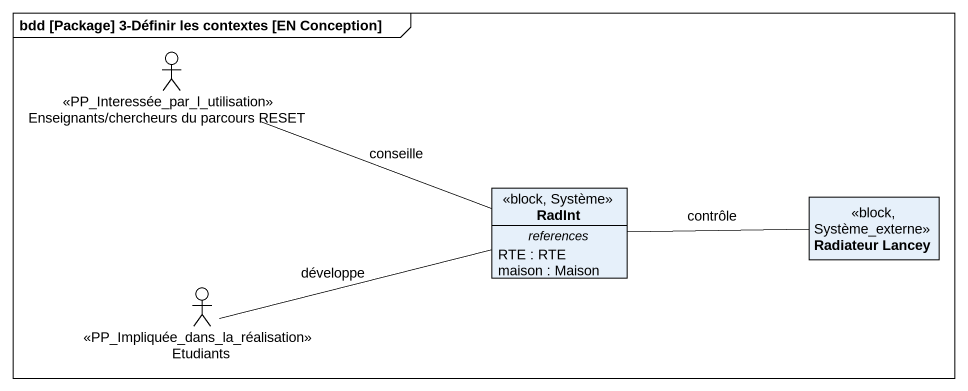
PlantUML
@startuml
mainframe bdd [Package] 3-Définir les contextes [EN Conception]
allowmixing
hide circle
hide empty members
actor "Enseignants/chercheurs du parcours RESET" as Enseignants_chercheurs_du <<PP_Interessée_par_l_utilisation>>
class RadInt <<block, Système>> {
  -- references --
  RTE : RTE
  maison : Maison
}
class "Radiateur Lancey" as Radiateur_Lancey <<block, Système_externe>>
actor Etudiants <<PP_Impliquée_dans_la_réalisation>>
Enseignants_chercheurs_du -right- RadInt : conseille
RadInt -right- Radiateur_Lancey : contrôle
Etudiants -right- RadInt : développe
@enduml
